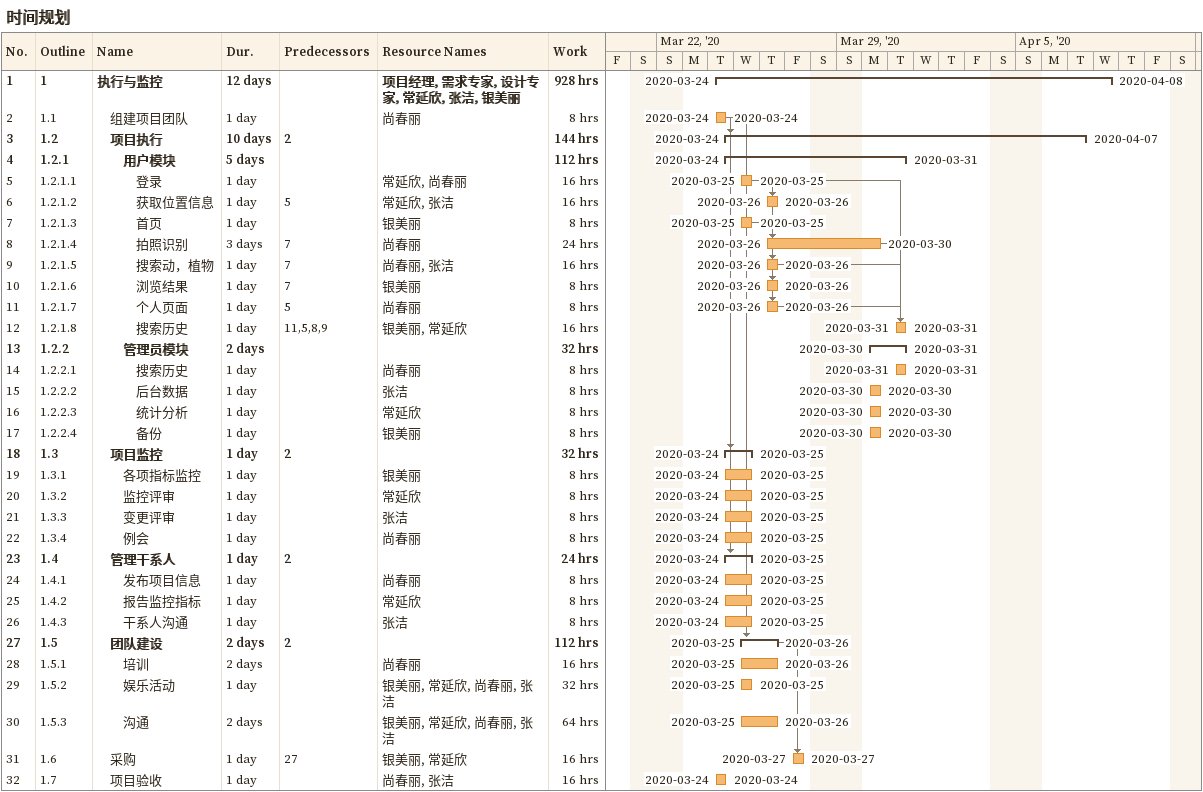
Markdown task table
时间规划

| ID | WBS | Task | Duration | Start | Finish | Predecessors | Resources | Work (h) |
|---|---|---|---|---|---|---|---|---|
| 1 | 1 | **执行与监控** | 12d | 2020-03-24 | 2020-04-08 |  | 项目经理, 需求专家, 设计专家, 常延欣, 张洁, 银美丽 | 928 |
| 2 | 1.1 | 组建项目团队 | 1d | 2020-03-24 | 2020-03-24 |  | 尚春丽 | 8 |
| 3 | 1.2 | **项目执行** | 10d | 2020-03-24 | 2020-04-07 | 2 |  | 144 |
| 4 | 1.2.1 | **用户模块** | 5d | 2020-03-24 | 2020-03-31 |  |  | 112 |
| 5 | 1.2.1.1 | 登录 | 1d | 2020-03-25 | 2020-03-25 |  | 常延欣, 尚春丽 | 16 |
| 6 | 1.2.1.2 | 获取位置信息 | 1d | 2020-03-26 | 2020-03-26 | 5 | 常延欣, 张洁 | 16 |
| 7 | 1.2.1.3 | 首页 | 1d | 2020-03-25 | 2020-03-25 |  | 银美丽 | 8 |
| 8 | 1.2.1.4 | 拍照识别 | 3d | 2020-03-26 | 2020-03-30 | 7 | 尚春丽 | 24 |
| 9 | 1.2.1.5 | 搜索动，植物 | 1d | 2020-03-26 | 2020-03-26 | 7 | 尚春丽, 张洁 | 16 |
| 10 | 1.2.1.6 | 浏览结果 | 1d | 2020-03-26 | 2020-03-26 | 7 | 银美丽 | 8 |
| 11 | 1.2.1.7 | 个人页面 | 1d | 2020-03-26 | 2020-03-26 | 5 | 尚春丽 | 8 |
| 12 | 1.2.1.8 | 搜索历史 | 1d | 2020-03-31 | 2020-03-31 | 11, 5, 8, 9 | 银美丽, 常延欣 | 16 |
| 13 | 1.2.2 | **管理员模块** | 2d | 2020-03-30 | 2020-03-31 |  |  | 32 |
| 14 | 1.2.2.1 | 搜索历史 | 1d | 2020-03-31 | 2020-03-31 |  | 尚春丽 | 8 |
| 15 | 1.2.2.2 | 后台数据 | 1d | 2020-03-30 | 2020-03-30 |  | 张洁 | 8 |
| 16 | 1.2.2.3 | 统计分析 | 1d | 2020-03-30 | 2020-03-30 |  | 常延欣 | 8 |
| 17 | 1.2.2.4 | 备份 | 1d | 2020-03-30 | 2020-03-30 |  | 银美丽 | 8 |
| 18 | 1.3 | **项目监控** | 1d | 2020-03-24 | 2020-03-25 | 2 |  | 32 |
| 19 | 1.3.1 | 各项指标监控 | 1d | 2020-03-24 | 2020-03-25 |  | 银美丽 | 8 |
| 20 | 1.3.2 | 监控评审 | 1d | 2020-03-24 | 2020-03-25 |  | 常延欣 | 8 |
| 21 | 1.3.3 | 变更评审 | 1d | 2020-03-24 | 2020-03-25 |  | 张洁 | 8 |
| 22 | 1.3.4 | 例会 | 1d | 2020-03-24 | 2020-03-25 |  | 尚春丽 | 8 |
| 23 | 1.4 | **管理干系人** | 1d | 2020-03-24 | 2020-03-25 | 2 |  | 24 |
| 24 | 1.4.1 | 发布项目信息 | 1d | 2020-03-24 | 2020-03-25 |  | 尚春丽 | 8 |
| 25 | 1.4.2 | 报告监控指标 | 1d | 2020-03-24 | 2020-03-25 |  | 常延欣 | 8 |
| 26 | 1.4.3 | 干系人沟通 | 1d | 2020-03-24 | 2020-03-25 |  | 张洁 | 8 |
| 27 | 1.5 | **团队建设** | 2d | 2020-03-25 | 2020-03-26 | 2 |  | 112 |
| 28 | 1.5.1 | 培训 | 2d | 2020-03-25 | 2020-03-26 |  | 尚春丽 | 16 |
| 29 | 1.5.2 | 娱乐活动 | 1d | 2020-03-25 | 2020-03-25 |  | 银美丽, 常延欣, 尚春丽, 张洁 | 32 |
| 30 | 1.5.3 | 沟通 | 2d | 2020-03-25 | 2020-03-26 |  | 银美丽, 常延欣, 尚春丽, 张洁 | 64 |
| 31 | 1.6 | 采购 | 1d | 2020-03-27 | 2020-03-27 | 27 | 银美丽, 常延欣 | 16 |
| 32 | 1.7 | 项目验收 | 1d | 2020-03-24 | 2020-03-24 |  | 尚春丽, 张洁 | 16 |
